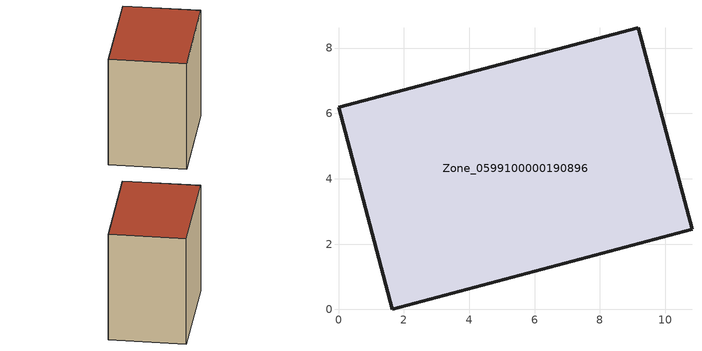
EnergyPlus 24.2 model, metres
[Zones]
Zone_0599100000190896
 floor ground (C_G): 9.18,8.63 10.82,2.46 1.64,0 0,6.19 z2.96
 wall outside (C_F): 1.64,0 10.82,2.46 9.18,8.63 0,6.19 1.64,0 z2.96:12.59
 roof outside (C_R): 10.82,2.46 9.18,8.63 0,6.19 1.64,0 z12.59
[BUILDING]
Pand.0599100000190896: North Axis=0; Terrain=City; Loads Convergence Tolerance Value=0.04; Temperature Convergence Tolerance Value=0.4; Solar Distribution=FullExterior; Maximum Number of Warmup Days=25; Minimum Number of Warmup Days=1
[Site:Location]
Rotterdam.The.Hague.AP_ZH_NLD Design_Conditions: Latitude=51.96; Longitude=4.45; Time Zone=1; Elevation=-4.5
[SITE:GROUNDTEMPERATURE:BUILDINGSURFACE]
18, 18, 18, 18, 18, 18, 18, 18, 18, 18, 18, 18
[MATERIAL] Thermal Absorptance=0.9; Solar Absorptance=0.7; Visible Absorptance=0.7
Name | Roughness | Thickness | Conductivity | Density | Specific Heat
G.TC.1946-1964 | MediumSmooth | 0.15 | 1 | 540 | 1210
F.TC.1946-1964 | Rough | 0.3 | 0.857143 | 1920 | 840
R.TC.1946-1964 | MediumRough | 0.2 | 0.235294 | 1500 | 1000
[CONSTRUCTION]
C_G: G.TC.1946-1964
C_F: F.TC.1946-1964
C_R: R.TC.1946-1964
[ZONE]
Zone_0599100000190896: Type=1; Multiplier=1; Ceiling Height=Autocalculate; Volume=Autocalculate; Floor Area=autocalculate; Part of Total Floor Area=Yes
[ZONEINFILTRATION:DESIGNFLOWRATE]
Infil_Zone_0599100000190896: Zone or ZoneList or Space or SpaceList=Zone_0599100000190896; Schedule=AlwaysOn; Design Flow Rate Calculation Method=Flow/Area; Flow Rate per Floor Area=0.003; Constant Term Coefficient=1; Temperature Term Coefficient=0; Velocity Term Coefficient=0; Velocity Squared Term Coefficient=0
[HVACTEMPLATE:ZONE:IDEALLOADSAIRSYSTEM]
Zone_0599100000190896: Maximum Heating Supply Air Temperature=50; Minimum Cooling Supply Air Temperature=13; Maximum Heating Supply Air Humidity Ratio=0.0156; Minimum Cooling Supply Air Humidity Ratio=0.0077; Heating Limit=NoLimit; Cooling Limit=NoLimit; Dehumidification Control Type=ConstantSensibleHeatRatio; Cooling Sensible Heat Ratio=0.7; Dehumidification Setpoint=60; Humidification Control Type=None; Humidification Setpoint=30; Outdoor Air Method=None; Outdoor Air Flow Rate per Person=0.00944; Outdoor Air Flow Rate per Zone Floor Area=0; Outdoor Air Flow Rate per Zone=0; Demand Controlled Ventilation Type=None; Outdoor Air Economizer Type=NoEconomizer; Heat Recovery Type=None; Sensible Heat Recovery Effectiveness=0.7; Latent Heat Recovery Effectiveness=0.65
[ZONECONTROL:THERMOSTAT]
ThermostatControl_Zone_0599100000190896: Zone or ZoneList=Zone_0599100000190896; Control Type Schedule=DualSetpointControlType; Control 1=Thermostat_Zone_0599100000190896; Temperature Difference Between Cutout And Setpoint=0
[THERMOSTATSETPOINT:DUALSETPOINT]
Thermostat_Zone_0599100000190896: Heating Setpoint Temperature Schedule=HeatingSetpoint_Zone_0599100000190896; Cooling Setpoint Temperature Schedule=CoolingSetpoint_Zone_0599100000190896
[SCHEDULE:COMPACT]
HeatingSetpoint_Zone_0599100000190896: Through: 12/31, For: AllDays, Until: 24:00, 21
CoolingSetpoint_Zone_0599100000190896: Through: 12/31, For: AllDays, Until: 24:00, 24
DualSetpointControlType: Through: 12/31, For: AllDays, Until: 24:00, 4
AlwaysOn: Through: 12/31, For: AllDays, Until: 24:00, 1
